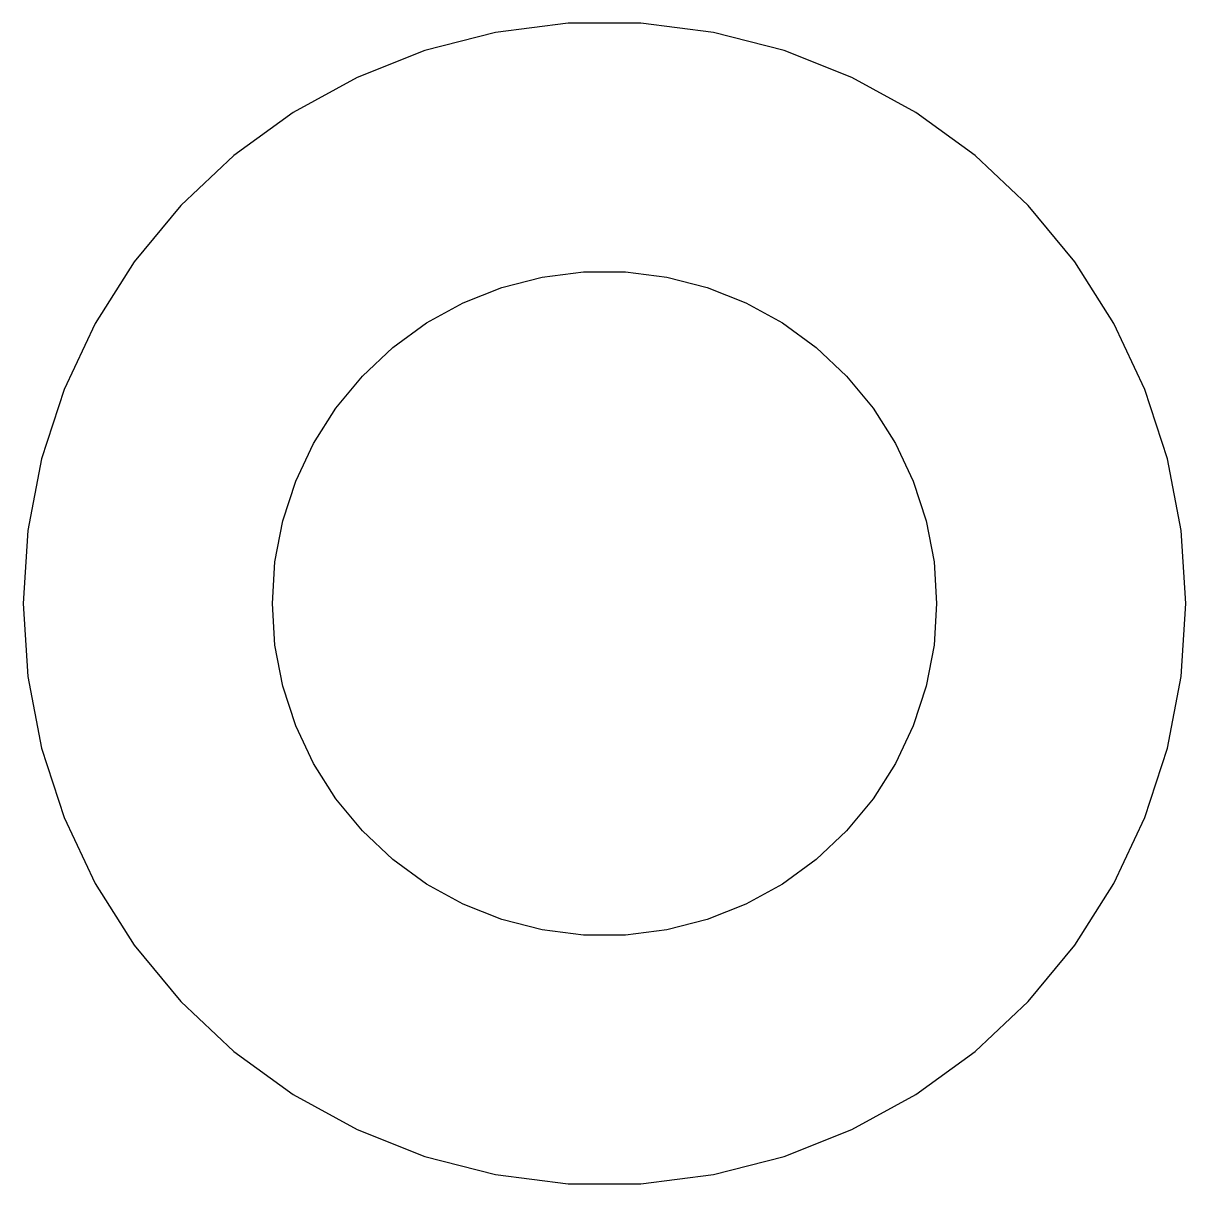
# Model space of a CAD drawing. Header units: metres. Extents: x -10.5 to 10.5, y -10.5 to 10.5.
import ezdxf

# ---------------------------------------------------------------- set-up
doc = ezdxf.new("R2010")
doc.units = ezdxf.units.M

msp = doc.modelspace()

# ---------------------------------------------------------------- linework, layer by layer
for p, q in [((-1.9675, 10.314), (-3.24467, 9.98608)), ((-0.659286, 10.4793), (-1.9675, 10.314)), ((0.659286, 10.4793), (-0.659286, 10.4793)), ((1.9675, 10.314), (0.659286, 10.4793)), ((3.24467, 9.98608), (1.9675, 10.314)), ((-3.24467, 9.98608), (-4.47067, 9.50067)), ((4.47067, 9.50067), (3.24467, 9.98608)), ((-4.47067, 9.50067), (-5.62617, 8.86543)), ((5.62617, 8.86543), (4.47067, 9.50067)), ((-5.62617, 8.86543), (-6.69295, 8.09038)), ((6.69295, 8.09038), (5.62617, 8.86543)), ((-6.69295, 8.09038), (-7.65416, 7.18774)), ((7.65416, 7.18774), (6.69295, 8.09038)), ((-7.65416, 7.18774), (-8.49467, 6.17174)), ((8.49467, 6.17174), (7.65416, 7.18774)), ((-8.49467, 6.17174), (-9.20122, 5.05841)), ((9.20122, 5.05841), (8.49467, 6.17174)), ((-1.8541, 5.70633), (-1.12428, 5.89372)), ((-1.12428, 5.89372), (-0.37674, 5.98816)), ((-0.37674, 5.98816), (0.37674, 5.98816)), ((0.37674, 5.98816), (1.12428, 5.89372)), ((1.12428, 5.89372), (1.8541, 5.70633)), ((-2.55467, 5.42896), (-1.8541, 5.70633)), ((1.8541, 5.70633), (2.55467, 5.42896)), ((-3.21495, 5.06596), (-2.55467, 5.42896)), ((2.55467, 5.42896), (3.21495, 5.06596)), ((-9.20122, 5.05841), (-9.76265, 3.8653)), ((-3.82454, 4.62308), (-3.21495, 5.06596)), ((3.21495, 5.06596), (3.82454, 4.62308)), ((9.76265, 3.8653), (9.20122, 5.05841)), ((-4.37381, 4.10727), (-3.82454, 4.62308)), ((3.82454, 4.62308), (4.37381, 4.10727)), ((-4.8541, 3.5267), (-4.37381, 4.10727)), ((4.37381, 4.10727), (4.8541, 3.5267)), ((-9.76265, 3.8653), (-10.1701, 2.61124)), ((10.1701, 2.61124), (9.76265, 3.8653)), ((-5.25783, 2.89052), (-4.8541, 3.5267)), ((4.8541, 3.5267), (5.25783, 2.89052)), ((-5.57864, 2.20874), (-5.25783, 2.89052)), ((5.25783, 2.89052), (5.57864, 2.20874)), ((-10.1701, 2.61124), (-10.4172, 1.31599)), ((10.4172, 1.31599), (10.1701, 2.61124)), ((-5.81149, 1.49213), (-5.57864, 2.20874)), ((5.57864, 2.20874), (5.81149, 1.49213)), ((-5.95268, 0.751999), (-5.81149, 1.49213)), ((5.81149, 1.49213), (5.95268, 0.751999)), ((-10.4172, 1.31599), (-10.5, 0)), ((10.5, 0), (10.4172, 1.31599)), ((-6, 0), (-5.95268, 0.751999)), ((5.95268, 0.751999), (6, 0)), ((-10.5, 0), (-10.4172, -1.31599)), ((-5.95268, -0.751999), (-6, 0)), ((6, 0), (5.95268, -0.751999)), ((10.4172, -1.31599), (10.5, 0)), ((-5.81149, -1.49213), (-5.95268, -0.751999)), ((5.95268, -0.751999), (5.81149, -1.49213)), ((-10.4172, -1.31599), (-10.1701, -2.61124)), ((10.1701, -2.61124), (10.4172, -1.31599)), ((-5.57864, -2.20874), (-5.81149, -1.49213)), ((5.81149, -1.49213), (5.57864, -2.20874)), ((-5.25783, -2.89052), (-5.57864, -2.20874)), ((5.57864, -2.20874), (5.25783, -2.89052)), ((-10.1701, -2.61124), (-9.76265, -3.8653)), ((9.76265, -3.8653), (10.1701, -2.61124)), ((-4.8541, -3.5267), (-5.25783, -2.89052)), ((5.25783, -2.89052), (4.8541, -3.5267)), ((-4.37381, -4.10727), (-4.8541, -3.5267)), ((4.8541, -3.5267), (4.37381, -4.10727)), ((-9.76265, -3.8653), (-9.20122, -5.05841)), ((9.20122, -5.05841), (9.76265, -3.8653)), ((-3.82454, -4.62308), (-4.37381, -4.10727)), ((4.37381, -4.10727), (3.82454, -4.62308)), ((-3.21495, -5.06596), (-3.82454, -4.62308)), ((3.82454, -4.62308), (3.21495, -5.06596)), ((-9.20122, -5.05841), (-8.49467, -6.17174)), ((-2.55467, -5.42896), (-3.21495, -5.06596)), ((3.21495, -5.06596), (2.55467, -5.42896)), ((8.49467, -6.17174), (9.20122, -5.05841)), ((-1.8541, -5.70633), (-2.55467, -5.42896)), ((2.55467, -5.42896), (1.8541, -5.70633)), ((-1.12428, -5.89372), (-1.8541, -5.70633)), ((1.8541, -5.70633), (1.12428, -5.89372)), ((-0.37674, -5.98816), (-1.12428, -5.89372)), ((0.37674, -5.98816), (-0.37674, -5.98816)), ((1.12428, -5.89372), (0.37674, -5.98816)), ((-8.49467, -6.17174), (-7.65416, -7.18774)), ((7.65416, -7.18774), (8.49467, -6.17174)), ((-7.65416, -7.18774), (-6.69295, -8.09038)), ((6.69295, -8.09038), (7.65416, -7.18774)), ((-6.69295, -8.09038), (-5.62617, -8.86543)), ((5.62617, -8.86543), (6.69295, -8.09038)), ((-5.62617, -8.86543), (-4.47067, -9.50067)), ((4.47067, -9.50067), (5.62617, -8.86543)), ((-4.47067, -9.50067), (-3.24467, -9.98608)), ((3.24467, -9.98608), (4.47067, -9.50067)), ((-3.24467, -9.98608), (-1.9675, -10.314)), ((1.9675, -10.314), (3.24467, -9.98608)), ((-1.9675, -10.314), (-0.659286, -10.4793)), ((-0.659286, -10.4793), (0.659286, -10.4793)), ((0.659286, -10.4793), (1.9675, -10.314))]:
    msp.add_line(p, q)

doc.saveas('drawing.dxf')
